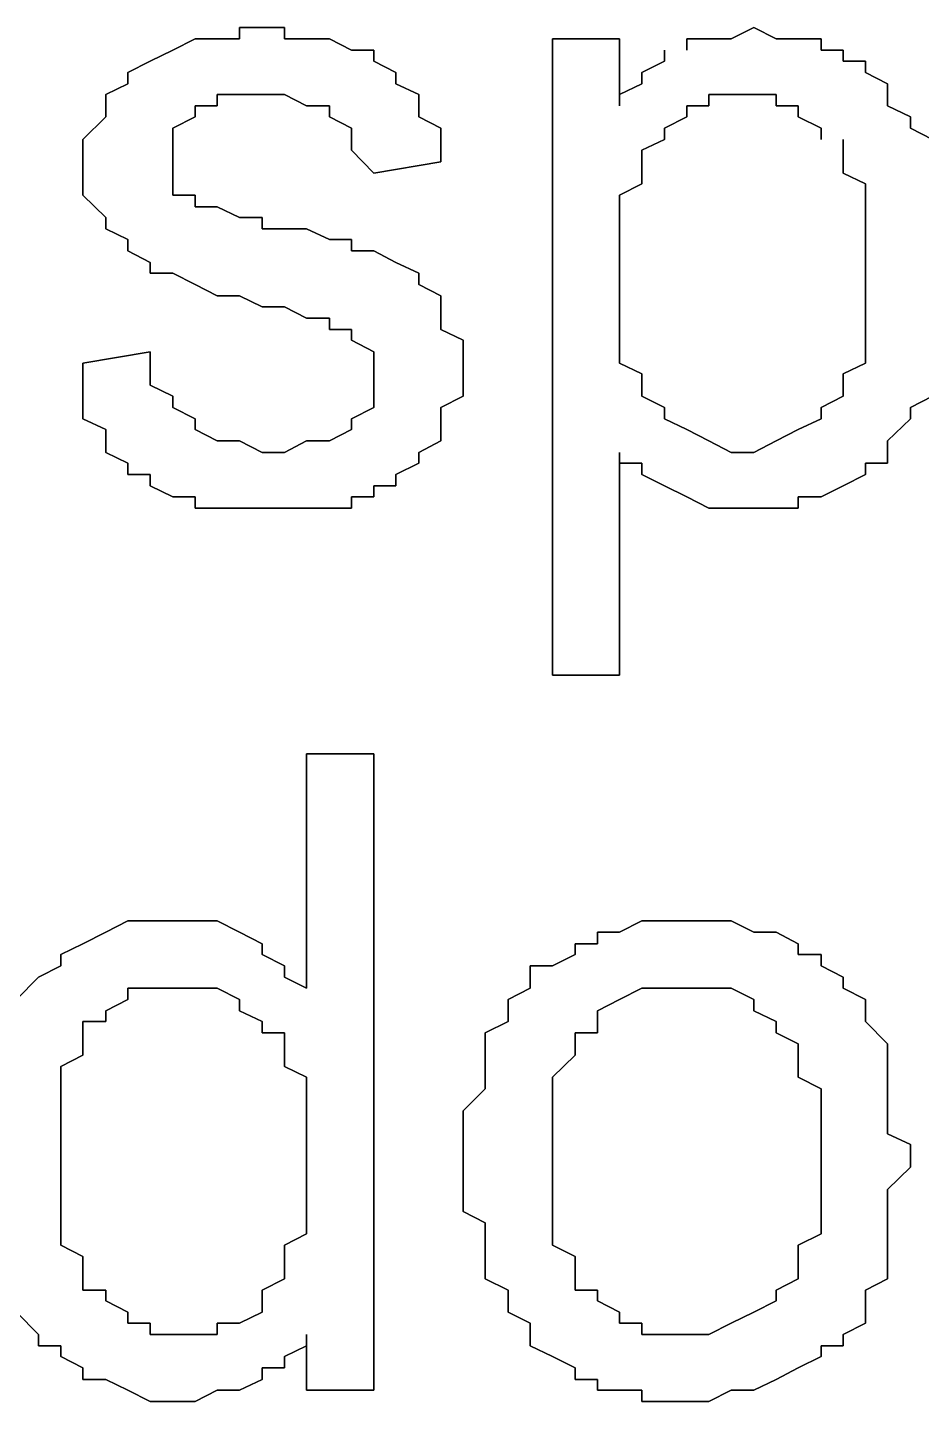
# Model space of a CAD drawing. Header units: metres. Extents: x 2.9 to 42.8, y 1.7 to 28.7.
# Drawn here: x 37.9571 to 38.0983, y 15.9138 to 16.1308 of the extents above; entities that cross this region are included whole.
import ezdxf

# ---------------------------------------------------------------- set-up
doc = ezdxf.new("R2010")
doc.units = ezdxf.units.M
doc.layers.add('GRIS', color=8, linetype='Continuous')

msp = doc.modelspace()

# ---------------------------------------------------------------- linework, layer by layer
at = {"layer": 'GRIS', "lineweight": -3}
for points in [[(37.9942, 16.1308), (37.9906, 16.1308), (37.9942, 16.1308)], [(37.9906, 16.1308), (37.9906, 16.129), (37.9906, 16.1308)], [(37.9977, 16.1308), (37.9942, 16.1308), (37.9977, 16.1308)], [(37.9977, 16.129), (37.9977, 16.1308), (37.9977, 16.129)], [(38.0718, 16.1308), (38.0682, 16.129), (38.0718, 16.1308)], [(38.0753, 16.129), (38.0718, 16.1308), (38.0753, 16.129)], [(37.9836, 16.129), (37.9801, 16.1272), (37.9836, 16.129)], [(37.9871, 16.129), (37.9836, 16.129), (37.9871, 16.129)], [(37.9906, 16.129), (37.9871, 16.129), (37.9906, 16.129)], [(38.0012, 16.129), (37.9977, 16.129), (38.0012, 16.129)], [(38.0048, 16.129), (38.0012, 16.129), (38.0048, 16.129)], [(38.0083, 16.1272), (38.0048, 16.129), (38.0083, 16.1272)], [(38.0506, 16.129), (38.04, 16.129), (38.0506, 16.129)], [(38.04, 16.129), (38.04, 16.0285), (38.04, 16.129)], [(38.0506, 16.1184), (38.0506, 16.129), (38.0506, 16.1184)], [(38.0647, 16.129), (38.0612, 16.129), (38.0647, 16.129)], [(38.0612, 16.129), (38.0612, 16.1272), (38.0612, 16.129)], [(38.0682, 16.129), (38.0647, 16.129), (38.0682, 16.129)], [(38.0788, 16.129), (38.0753, 16.129), (38.0788, 16.129)], [(38.0824, 16.129), (38.0788, 16.129), (38.0824, 16.129)], [(38.0824, 16.1272), (38.0824, 16.129), (38.0824, 16.1272)], [(37.9765, 16.1255), (37.973, 16.1237), (37.9765, 16.1255)], [(37.9801, 16.1272), (37.9765, 16.1255), (37.9801, 16.1272)], [(38.0118, 16.1272), (38.0083, 16.1272), (38.0118, 16.1272)], [(38.0118, 16.1255), (38.0118, 16.1272), (38.0118, 16.1255)], [(38.0153, 16.1237), (38.0118, 16.1255), (38.0153, 16.1237)], [(38.0577, 16.1255), (38.0541, 16.1237), (38.0577, 16.1255)], [(38.0577, 16.1272), (38.0577, 16.1255), (38.0577, 16.1272)], [(38.0859, 16.1272), (38.0824, 16.1272), (38.0859, 16.1272)], [(38.0859, 16.1255), (38.0859, 16.1272), (38.0859, 16.1255)], [(38.0894, 16.1255), (38.0859, 16.1255), (38.0894, 16.1255)], [(38.0894, 16.1237), (38.0894, 16.1255), (38.0894, 16.1237)], [(37.973, 16.1237), (37.973, 16.1219), (37.973, 16.1237)], [(38.0153, 16.1219), (38.0153, 16.1237), (38.0153, 16.1219)], [(38.0541, 16.1237), (38.0541, 16.1219), (38.0541, 16.1237)], [(38.0929, 16.1219), (38.0894, 16.1237), (38.0929, 16.1219)], [(37.973, 16.1219), (37.9695, 16.1202), (37.973, 16.1219)], [(38.0189, 16.1202), (38.0153, 16.1219), (38.0189, 16.1202)], [(38.0541, 16.1219), (38.0506, 16.1202), (38.0541, 16.1219)], [(38.0929, 16.1202), (38.0929, 16.1219), (38.0929, 16.1202)], [(37.9695, 16.1202), (37.9695, 16.1184), (37.9695, 16.1202)], [(37.9871, 16.1184), (37.9871, 16.1202), (37.9871, 16.1184)], [(37.9871, 16.1202), (37.9906, 16.1202), (37.9871, 16.1202)], [(37.9906, 16.1202), (37.9942, 16.1202), (37.9906, 16.1202)], [(37.9942, 16.1202), (37.9977, 16.1202), (37.9942, 16.1202)], [(37.9977, 16.1202), (38.0012, 16.1184), (37.9977, 16.1202)], [(38.0189, 16.1184), (38.0189, 16.1202), (38.0189, 16.1184)], [(38.0506, 16.1202), (38.0506, 16.1184), (38.0506, 16.1202)], [(38.0647, 16.1184), (38.0647, 16.1202), (38.0647, 16.1184)], [(38.0647, 16.1202), (38.0682, 16.1202), (38.0647, 16.1202)], [(38.0682, 16.1202), (38.0718, 16.1202), (38.0682, 16.1202)], [(38.0718, 16.1202), (38.0753, 16.1202), (38.0718, 16.1202)], [(38.0753, 16.1202), (38.0753, 16.1184), (38.0753, 16.1202)], [(38.0929, 16.1184), (38.0929, 16.1202), (38.0929, 16.1184)], [(37.9695, 16.1167), (37.9659, 16.1131), (37.9695, 16.1167)], [(37.9695, 16.1184), (37.9695, 16.1167), (37.9695, 16.1184)], [(37.9801, 16.1149), (37.9836, 16.1167), (37.9801, 16.1149)], [(37.9836, 16.1167), (37.9836, 16.1184), (37.9836, 16.1167)], [(37.9836, 16.1184), (37.9871, 16.1184), (37.9836, 16.1184)], [(38.0012, 16.1184), (38.0048, 16.1184), (38.0012, 16.1184)], [(38.0048, 16.1184), (38.0048, 16.1167), (38.0048, 16.1184)], [(38.0048, 16.1167), (38.0083, 16.1149), (38.0048, 16.1167)], [(38.0189, 16.1167), (38.0189, 16.1184), (38.0189, 16.1167)], [(38.0224, 16.1149), (38.0189, 16.1167), (38.0224, 16.1149)], [(38.0577, 16.1149), (38.0612, 16.1167), (38.0577, 16.1149)], [(38.0612, 16.1167), (38.0612, 16.1184), (38.0612, 16.1167)], [(38.0612, 16.1184), (38.0647, 16.1184), (38.0612, 16.1184)], [(38.0753, 16.1184), (38.0788, 16.1184), (38.0753, 16.1184)], [(38.0788, 16.1184), (38.0788, 16.1167), (38.0788, 16.1184)], [(38.0788, 16.1167), (38.0824, 16.1149), (38.0788, 16.1167)], [(38.0965, 16.1167), (38.0929, 16.1184), (38.0965, 16.1167)], [(38.0965, 16.1149), (38.0965, 16.1167), (38.0965, 16.1149)], [(37.9801, 16.1131), (37.9801, 16.1149), (37.9801, 16.1131)], [(38.0083, 16.1149), (38.0083, 16.1131), (38.0083, 16.1149)], [(38.0224, 16.1131), (38.0224, 16.1149), (38.0224, 16.1131)], [(38.0577, 16.1131), (38.0577, 16.1149), (38.0577, 16.1131)], [(38.0824, 16.1149), (38.0824, 16.1131), (38.0824, 16.1149)], [(38.1, 16.1131), (38.0965, 16.1149), (38.1, 16.1131)], [(37.9659, 16.1131), (37.9659, 16.1114), (37.9659, 16.1131)], [(37.9801, 16.1114), (37.9801, 16.1131), (37.9801, 16.1114)], [(38.0083, 16.1131), (38.0083, 16.1114), (38.0083, 16.1131)], [(38.0224, 16.1096), (38.0224, 16.1131), (38.0224, 16.1096)], [(38.0541, 16.1114), (38.0577, 16.1131), (38.0541, 16.1114)], [(38.0859, 16.1131), (38.0859, 16.1114), (38.0859, 16.1131)], [(37.9659, 16.1114), (37.9659, 16.1096), (37.9659, 16.1114)], [(37.9801, 16.1078), (37.9801, 16.1114), (37.9801, 16.1078)], [(38.0083, 16.1114), (38.0118, 16.1078), (38.0083, 16.1114)], [(38.0541, 16.1096), (38.0541, 16.1114), (38.0541, 16.1096)], [(38.0859, 16.1114), (38.0859, 16.1096), (38.0859, 16.1114)], [(37.9659, 16.1096), (37.9659, 16.1078), (37.9659, 16.1096)], [(38.0118, 16.1078), (38.0224, 16.1096), (38.0118, 16.1078)], [(38.0541, 16.1078), (38.0541, 16.1096), (38.0541, 16.1078)], [(38.0859, 16.1096), (38.0859, 16.1078), (38.0859, 16.1096)], [(37.9659, 16.1078), (37.9659, 16.1061), (37.9659, 16.1078)], [(37.9659, 16.1061), (37.9659, 16.1043), (37.9659, 16.1061)], [(37.9801, 16.1061), (37.9801, 16.1078), (37.9801, 16.1061)], [(37.9801, 16.1043), (37.9801, 16.1061), (37.9801, 16.1043)], [(38.0506, 16.1043), (38.0541, 16.1061), (38.0506, 16.1043)], [(38.0541, 16.1061), (38.0541, 16.1078), (38.0541, 16.1061)], [(38.0859, 16.1078), (38.0894, 16.1061), (38.0859, 16.1078)], [(38.0894, 16.1061), (38.0894, 16.1043), (38.0894, 16.1061)], [(37.9659, 16.1043), (37.9695, 16.1008), (37.9659, 16.1043)], [(37.9836, 16.1043), (37.9801, 16.1043), (37.9836, 16.1043)], [(37.9836, 16.1025), (37.9836, 16.1043), (37.9836, 16.1025)], [(38.0506, 16.1008), (38.0506, 16.1043), (38.0506, 16.1008)], [(38.0894, 16.1043), (38.0894, 16.1008), (38.0894, 16.1043)], [(37.9871, 16.1025), (37.9836, 16.1025), (37.9871, 16.1025)], [(37.9906, 16.1008), (37.9871, 16.1025), (37.9906, 16.1008)], [(37.9695, 16.1008), (37.9695, 16.099), (37.9695, 16.1008)], [(37.9942, 16.1008), (37.9906, 16.1008), (37.9942, 16.1008)], [(37.9942, 16.099), (37.9942, 16.1008), (37.9942, 16.099)], [(38.0506, 16.099), (38.0506, 16.1008), (38.0506, 16.099)], [(38.0894, 16.1008), (38.0894, 16.099), (38.0894, 16.1008)], [(37.9695, 16.099), (37.973, 16.0973), (37.9695, 16.099)], [(37.973, 16.0973), (37.973, 16.0955), (37.973, 16.0973)], [(37.9977, 16.099), (37.9942, 16.099), (37.9977, 16.099)], [(38.0012, 16.099), (37.9977, 16.099), (38.0012, 16.099)], [(38.0048, 16.0973), (38.0012, 16.099), (38.0048, 16.0973)], [(38.0083, 16.0973), (38.0048, 16.0973), (38.0083, 16.0973)], [(38.0083, 16.0955), (38.0083, 16.0973), (38.0083, 16.0955)], [(38.0506, 16.0955), (38.0506, 16.099), (38.0506, 16.0955)], [(38.0894, 16.099), (38.0894, 16.0955), (38.0894, 16.099)], [(37.973, 16.0955), (37.9765, 16.0937), (37.973, 16.0955)], [(38.0118, 16.0955), (38.0083, 16.0955), (38.0118, 16.0955)], [(38.0153, 16.0937), (38.0118, 16.0955), (38.0153, 16.0937)], [(38.0506, 16.0937), (38.0506, 16.0955), (38.0506, 16.0937)], [(38.0894, 16.0955), (38.0894, 16.092), (38.0894, 16.0955)], [(37.9765, 16.0937), (37.9765, 16.092), (37.9765, 16.0937)], [(38.0189, 16.092), (38.0153, 16.0937), (38.0189, 16.092)], [(38.0506, 16.092), (38.0506, 16.0937), (38.0506, 16.092)], [(37.9765, 16.092), (37.9801, 16.092), (37.9765, 16.092)], [(37.9801, 16.092), (37.9836, 16.0902), (37.9801, 16.092)], [(38.0189, 16.0902), (38.0189, 16.092), (38.0189, 16.0902)], [(38.0506, 16.0884), (38.0506, 16.092), (38.0506, 16.0884)], [(38.0894, 16.092), (38.0894, 16.0884), (38.0894, 16.092)], [(37.9836, 16.0902), (37.9871, 16.0884), (37.9836, 16.0902)], [(37.9871, 16.0884), (37.9906, 16.0884), (37.9871, 16.0884)], [(37.9906, 16.0884), (37.9942, 16.0867), (37.9906, 16.0884)], [(38.0224, 16.0884), (38.0189, 16.0902), (38.0224, 16.0884)], [(38.0224, 16.0867), (38.0224, 16.0884), (38.0224, 16.0867)], [(38.0506, 16.0867), (38.0506, 16.0884), (38.0506, 16.0867)], [(38.0894, 16.0884), (38.0894, 16.0849), (38.0894, 16.0884)], [(37.9942, 16.0867), (37.9977, 16.0867), (37.9942, 16.0867)], [(37.9977, 16.0867), (38.0012, 16.0849), (37.9977, 16.0867)], [(38.0224, 16.0831), (38.0224, 16.0867), (38.0224, 16.0831)], [(38.0506, 16.0831), (38.0506, 16.0867), (38.0506, 16.0831)], [(38.0012, 16.0849), (38.0048, 16.0849), (38.0012, 16.0849)], [(38.0048, 16.0849), (38.0048, 16.0831), (38.0048, 16.0849)], [(38.0894, 16.0849), (38.0894, 16.0831), (38.0894, 16.0849)], [(38.0048, 16.0831), (38.0083, 16.0831), (38.0048, 16.0831)], [(38.0083, 16.0831), (38.0083, 16.0814), (38.0083, 16.0831)], [(38.0259, 16.0814), (38.0224, 16.0831), (38.0259, 16.0814)], [(38.0506, 16.0814), (38.0506, 16.0831), (38.0506, 16.0814)], [(38.0894, 16.0831), (38.0894, 16.0814), (38.0894, 16.0831)], [(38.0083, 16.0814), (38.0118, 16.0796), (38.0083, 16.0814)], [(38.0259, 16.0796), (38.0259, 16.0814), (38.0259, 16.0796)], [(38.0506, 16.0778), (38.0506, 16.0814), (38.0506, 16.0778)], [(38.0894, 16.0814), (38.0894, 16.0778), (38.0894, 16.0814)], [(37.9765, 16.0796), (37.9659, 16.0778), (37.9765, 16.0796)], [(37.9659, 16.0778), (37.9659, 16.0761), (37.9659, 16.0778)], [(37.9765, 16.0761), (37.9765, 16.0796), (37.9765, 16.0761)], [(38.0118, 16.0796), (38.0118, 16.0778), (38.0118, 16.0796)], [(38.0118, 16.0778), (38.0118, 16.0761), (38.0118, 16.0778)], [(38.0259, 16.0778), (38.0259, 16.0796), (38.0259, 16.0778)], [(38.0259, 16.0743), (38.0259, 16.0778), (38.0259, 16.0743)], [(38.0541, 16.0761), (38.0506, 16.0778), (38.0541, 16.0761)], [(38.0894, 16.0778), (38.0859, 16.0761), (38.0894, 16.0778)], [(37.9659, 16.0761), (37.9659, 16.0743), (37.9659, 16.0761)], [(37.9765, 16.0743), (37.9765, 16.0761), (37.9765, 16.0743)], [(38.0118, 16.0761), (38.0118, 16.0743), (38.0118, 16.0761)], [(38.0541, 16.0743), (38.0541, 16.0761), (38.0541, 16.0743)], [(38.0859, 16.0761), (38.0859, 16.0743), (38.0859, 16.0761)], [(37.9659, 16.0743), (37.9659, 16.0708), (37.9659, 16.0743)], [(37.9801, 16.0726), (37.9765, 16.0743), (37.9801, 16.0726)], [(38.0118, 16.0743), (38.0118, 16.0708), (38.0118, 16.0743)], [(38.0259, 16.0726), (38.0259, 16.0743), (38.0259, 16.0726)], [(38.0541, 16.0726), (38.0541, 16.0743), (38.0541, 16.0726)], [(38.0859, 16.0743), (38.0859, 16.0726), (38.0859, 16.0743)], [(37.9801, 16.0708), (37.9801, 16.0726), (37.9801, 16.0708)], [(38.0224, 16.0708), (38.0259, 16.0726), (38.0224, 16.0708)], [(38.0577, 16.0708), (38.0541, 16.0726), (38.0577, 16.0708)], [(38.0859, 16.0726), (38.0824, 16.0708), (38.0859, 16.0726)], [(38.0965, 16.0708), (38.1, 16.0726), (38.0965, 16.0708)], [(37.9659, 16.0708), (37.9659, 16.069), (37.9659, 16.0708)], [(37.9659, 16.069), (37.9695, 16.0673), (37.9659, 16.069)], [(37.9836, 16.069), (37.9801, 16.0708), (37.9836, 16.069)], [(37.9836, 16.0673), (37.9836, 16.069), (37.9836, 16.0673)], [(38.0118, 16.0708), (38.0083, 16.069), (38.0118, 16.0708)], [(38.0083, 16.069), (38.0083, 16.0673), (38.0083, 16.069)], [(38.0224, 16.0673), (38.0224, 16.0708), (38.0224, 16.0673)], [(38.0577, 16.069), (38.0577, 16.0708), (38.0577, 16.069)], [(38.0612, 16.0673), (38.0577, 16.069), (38.0612, 16.0673)], [(38.0824, 16.069), (38.0788, 16.0673), (38.0824, 16.069)], [(38.0824, 16.0708), (38.0824, 16.069), (38.0824, 16.0708)], [(38.0929, 16.0655), (38.0965, 16.069), (38.0929, 16.0655)], [(38.0965, 16.069), (38.0965, 16.0708), (38.0965, 16.069)], [(37.9695, 16.0673), (37.9695, 16.0655), (37.9695, 16.0673)], [(37.9871, 16.0655), (37.9836, 16.0673), (37.9871, 16.0655)], [(38.0083, 16.0673), (38.0048, 16.0655), (38.0083, 16.0673)], [(38.0224, 16.0655), (38.0224, 16.0673), (38.0224, 16.0655)], [(38.0647, 16.0655), (38.0612, 16.0673), (38.0647, 16.0655)], [(38.0788, 16.0673), (38.0753, 16.0655), (38.0788, 16.0673)], [(37.9695, 16.0655), (37.9695, 16.0637), (37.9695, 16.0655)], [(37.9906, 16.0655), (37.9871, 16.0655), (37.9906, 16.0655)], [(37.9942, 16.0637), (37.9906, 16.0655), (37.9942, 16.0637)], [(38.0012, 16.0655), (37.9977, 16.0637), (38.0012, 16.0655)], [(38.0048, 16.0655), (38.0012, 16.0655), (38.0048, 16.0655)], [(38.0189, 16.0637), (38.0224, 16.0655), (38.0189, 16.0637)], [(38.0682, 16.0637), (38.0647, 16.0655), (38.0682, 16.0637)], [(38.0753, 16.0655), (38.0718, 16.0637), (38.0753, 16.0655)], [(38.0929, 16.0637), (38.0929, 16.0655), (38.0929, 16.0637)], [(37.9695, 16.0637), (37.973, 16.062), (37.9695, 16.0637)], [(37.9977, 16.0637), (37.9942, 16.0637), (37.9977, 16.0637)], [(38.0189, 16.062), (38.0189, 16.0637), (38.0189, 16.062)], [(38.0506, 16.0285), (38.0506, 16.0637), (38.0506, 16.0285)], [(38.0506, 16.0637), (38.0506, 16.062), (38.0506, 16.0637)], [(38.0718, 16.0637), (38.0682, 16.0637), (38.0718, 16.0637)], [(38.0929, 16.062), (38.0929, 16.0637), (38.0929, 16.062)], [(37.973, 16.062), (37.973, 16.0602), (37.973, 16.062)], [(37.973, 16.0602), (37.9765, 16.0602), (37.973, 16.0602)], [(37.9765, 16.0602), (37.9765, 16.0584), (37.9765, 16.0602)], [(38.0153, 16.0602), (38.0189, 16.062), (38.0153, 16.0602)], [(38.0153, 16.0584), (38.0153, 16.0602), (38.0153, 16.0584)], [(38.0506, 16.062), (38.0541, 16.062), (38.0506, 16.062)], [(38.0541, 16.062), (38.0541, 16.0602), (38.0541, 16.062)], [(38.0541, 16.0602), (38.0577, 16.0584), (38.0541, 16.0602)], [(38.0859, 16.0584), (38.0894, 16.0602), (38.0859, 16.0584)], [(38.0894, 16.0602), (38.0894, 16.062), (38.0894, 16.0602)], [(38.0894, 16.062), (38.0929, 16.062), (38.0894, 16.062)], [(37.9765, 16.0584), (37.9801, 16.0567), (37.9765, 16.0584)], [(38.0118, 16.0567), (38.0118, 16.0584), (38.0118, 16.0567)], [(38.0118, 16.0584), (38.0153, 16.0584), (38.0118, 16.0584)], [(38.0577, 16.0584), (38.0612, 16.0567), (38.0577, 16.0584)], [(38.0824, 16.0567), (38.0859, 16.0584), (38.0824, 16.0567)], [(37.9801, 16.0567), (37.9836, 16.0567), (37.9801, 16.0567)], [(37.9836, 16.0567), (37.9836, 16.0549), (37.9836, 16.0567)], [(38.0083, 16.0549), (38.0083, 16.0567), (38.0083, 16.0549)], [(38.0083, 16.0567), (38.0118, 16.0567), (38.0083, 16.0567)], [(38.0612, 16.0567), (38.0647, 16.0549), (38.0612, 16.0567)], [(38.0788, 16.0549), (38.0788, 16.0567), (38.0788, 16.0549)], [(38.0788, 16.0567), (38.0824, 16.0567), (38.0788, 16.0567)], [(37.9836, 16.0549), (37.9871, 16.0549), (37.9836, 16.0549)], [(37.9871, 16.0549), (37.9906, 16.0549), (37.9871, 16.0549)], [(37.9906, 16.0549), (37.9942, 16.0549), (37.9906, 16.0549)], [(37.9942, 16.0549), (37.9977, 16.0549), (37.9942, 16.0549)], [(37.9977, 16.0549), (38.0012, 16.0549), (37.9977, 16.0549)], [(38.0012, 16.0549), (38.0048, 16.0549), (38.0012, 16.0549)], [(38.0048, 16.0549), (38.0083, 16.0549), (38.0048, 16.0549)], [(38.0647, 16.0549), (38.0682, 16.0549), (38.0647, 16.0549)], [(38.0682, 16.0549), (38.0718, 16.0549), (38.0682, 16.0549)], [(38.0718, 16.0549), (38.0753, 16.0549), (38.0718, 16.0549)], [(38.0753, 16.0549), (38.0788, 16.0549), (38.0753, 16.0549)], [(38.04, 16.0285), (38.0506, 16.0285), (38.04, 16.0285)], [(38.0118, 16.0161), (38.0012, 16.0161), (38.0118, 16.0161)], [(38.0012, 16.0161), (38.0012, 15.9791), (38.0012, 16.0161)], [(38.0118, 15.9156), (38.0118, 16.0161), (38.0118, 15.9156)], [(37.973, 15.9897), (37.9695, 15.9879), (37.973, 15.9897)], [(37.9765, 15.9897), (37.973, 15.9897), (37.9765, 15.9897)], [(37.9801, 15.9897), (37.9765, 15.9897), (37.9801, 15.9897)], [(37.9836, 15.9897), (37.9801, 15.9897), (37.9836, 15.9897)], [(37.9871, 15.9897), (37.9836, 15.9897), (37.9871, 15.9897)], [(37.9906, 15.9879), (37.9871, 15.9897), (37.9906, 15.9879)], [(38.0541, 15.9897), (38.0506, 15.9879), (38.0541, 15.9897)], [(38.0577, 15.9897), (38.0541, 15.9897), (38.0577, 15.9897)], [(38.0612, 15.9897), (38.0577, 15.9897), (38.0612, 15.9897)], [(38.0647, 15.9897), (38.0612, 15.9897), (38.0647, 15.9897)], [(38.0682, 15.9897), (38.0647, 15.9897), (38.0682, 15.9897)], [(38.0718, 15.9879), (38.0682, 15.9897), (38.0718, 15.9879)], [(37.9695, 15.9879), (37.9659, 15.9861), (37.9695, 15.9879)], [(37.9942, 15.9861), (37.9906, 15.9879), (37.9942, 15.9861)], [(38.0506, 15.9879), (38.0471, 15.9879), (38.0506, 15.9879)], [(38.0471, 15.9879), (38.0471, 15.9861), (38.0471, 15.9879)], [(38.0753, 15.9879), (38.0718, 15.9879), (38.0753, 15.9879)], [(38.0788, 15.9861), (38.0753, 15.9879), (38.0788, 15.9861)], [(37.9659, 15.9861), (37.9624, 15.9844), (37.9659, 15.9861)], [(37.9624, 15.9844), (37.9624, 15.9826), (37.9624, 15.9844)], [(37.9942, 15.9844), (37.9942, 15.9861), (37.9942, 15.9844)], [(37.9977, 15.9826), (37.9942, 15.9844), (37.9977, 15.9826)], [(38.0436, 15.9844), (38.04, 15.9826), (38.0436, 15.9844)], [(38.0471, 15.9861), (38.0436, 15.9861), (38.0471, 15.9861)], [(38.0436, 15.9861), (38.0436, 15.9844), (38.0436, 15.9861)], [(38.0788, 15.9844), (38.0788, 15.9861), (38.0788, 15.9844)], [(38.0824, 15.9844), (38.0788, 15.9844), (38.0824, 15.9844)], [(38.0824, 15.9826), (38.0824, 15.9844), (38.0824, 15.9826)], [(37.9624, 15.9826), (37.9589, 15.9808), (37.9624, 15.9826)], [(37.9977, 15.9808), (37.9977, 15.9826), (37.9977, 15.9808)], [(38.04, 15.9826), (38.0365, 15.9826), (38.04, 15.9826)], [(38.0365, 15.9826), (38.0365, 15.9808), (38.0365, 15.9826)], [(38.0859, 15.9808), (38.0824, 15.9826), (38.0859, 15.9808)], [(37.9589, 15.9808), (37.9554, 15.9773), (37.9589, 15.9808)], [(38.0012, 15.9791), (37.9977, 15.9808), (38.0012, 15.9791)], [(38.0365, 15.9808), (38.0365, 15.9791), (38.0365, 15.9808)], [(38.0859, 15.9791), (38.0859, 15.9808), (38.0859, 15.9791)], [(37.973, 15.9773), (37.973, 15.9791), (37.973, 15.9773)], [(37.973, 15.9791), (37.9765, 15.9791), (37.973, 15.9791)], [(37.9765, 15.9791), (37.9801, 15.9791), (37.9765, 15.9791)], [(37.9801, 15.9791), (37.9836, 15.9791), (37.9801, 15.9791)], [(37.9836, 15.9791), (37.9871, 15.9791), (37.9836, 15.9791)], [(37.9871, 15.9791), (37.9906, 15.9773), (37.9871, 15.9791)], [(38.0365, 15.9791), (38.033, 15.9773), (38.0365, 15.9791)], [(38.0506, 15.9773), (38.0541, 15.9791), (38.0506, 15.9773)], [(38.0541, 15.9791), (38.0577, 15.9791), (38.0541, 15.9791)], [(38.0577, 15.9791), (38.0612, 15.9791), (38.0577, 15.9791)], [(38.0612, 15.9791), (38.0647, 15.9791), (38.0612, 15.9791)], [(38.0647, 15.9791), (38.0682, 15.9791), (38.0647, 15.9791)], [(38.0682, 15.9791), (38.0718, 15.9773), (38.0682, 15.9791)], [(38.0894, 15.9773), (38.0859, 15.9791), (38.0894, 15.9773)], [(37.9695, 15.9755), (37.973, 15.9773), (37.9695, 15.9755)], [(37.9906, 15.9773), (37.9906, 15.9755), (37.9906, 15.9773)], [(38.033, 15.9773), (38.033, 15.9755), (38.033, 15.9773)], [(38.0471, 15.9755), (38.0506, 15.9773), (38.0471, 15.9755)], [(38.0718, 15.9773), (38.0718, 15.9755), (38.0718, 15.9773)], [(38.0894, 15.9755), (38.0894, 15.9773), (38.0894, 15.9755)], [(37.9659, 15.972), (37.9659, 15.9738), (37.9659, 15.972)], [(37.9659, 15.9738), (37.9695, 15.9738), (37.9659, 15.9738)], [(37.9695, 15.9738), (37.9695, 15.9755), (37.9695, 15.9738)], [(37.9906, 15.9755), (37.9942, 15.9738), (37.9906, 15.9755)], [(37.9942, 15.9738), (37.9942, 15.972), (37.9942, 15.9738)], [(38.033, 15.9738), (38.0294, 15.972), (38.033, 15.9738)], [(38.033, 15.9755), (38.033, 15.9738), (38.033, 15.9755)], [(38.0471, 15.9738), (38.0471, 15.9755), (38.0471, 15.9738)], [(38.0471, 15.972), (38.0471, 15.9738), (38.0471, 15.972)], [(38.0718, 15.9755), (38.0753, 15.9738), (38.0718, 15.9755)], [(38.0753, 15.9738), (38.0753, 15.972), (38.0753, 15.9738)], [(38.0894, 15.9738), (38.0894, 15.9755), (38.0894, 15.9738)], [(38.0929, 15.9703), (38.0894, 15.9738), (38.0929, 15.9703)], [(37.9659, 15.9703), (37.9659, 15.972), (37.9659, 15.9703)], [(37.9942, 15.972), (37.9977, 15.972), (37.9942, 15.972)], [(37.9977, 15.972), (37.9977, 15.9703), (37.9977, 15.972)], [(38.0294, 15.972), (38.0294, 15.9703), (38.0294, 15.972)], [(38.0436, 15.9703), (38.0436, 15.972), (38.0436, 15.9703)], [(38.0436, 15.972), (38.0471, 15.972), (38.0436, 15.972)], [(38.0753, 15.972), (38.0788, 15.9703), (38.0753, 15.972)], [(37.9659, 15.9685), (37.9659, 15.9703), (37.9659, 15.9685)], [(37.9977, 15.9703), (37.9977, 15.9685), (37.9977, 15.9703)], [(38.0294, 15.9703), (38.0294, 15.9667), (38.0294, 15.9703)], [(38.0436, 15.9685), (38.0436, 15.9703), (38.0436, 15.9685)], [(38.0788, 15.9703), (38.0788, 15.9685), (38.0788, 15.9703)], [(38.0929, 15.9685), (38.0929, 15.9703), (38.0929, 15.9685)], [(37.9624, 15.9667), (37.9659, 15.9685), (37.9624, 15.9667)], [(37.9977, 15.9685), (37.9977, 15.9667), (37.9977, 15.9685)], [(38.04, 15.965), (38.0436, 15.9685), (38.04, 15.965)], [(38.0788, 15.9685), (38.0788, 15.9667), (38.0788, 15.9685)], [(38.0929, 15.9667), (38.0929, 15.9685), (38.0929, 15.9667)], [(37.9624, 15.9632), (37.9624, 15.9667), (37.9624, 15.9632)], [(37.9977, 15.9667), (38.0012, 15.965), (37.9977, 15.9667)], [(38.0012, 15.965), (38.0012, 15.9614), (38.0012, 15.965)], [(38.0294, 15.9667), (38.0294, 15.965), (38.0294, 15.9667)], [(38.0294, 15.965), (38.0294, 15.9632), (38.0294, 15.965)], [(38.04, 15.9632), (38.04, 15.965), (38.04, 15.9632)], [(38.0788, 15.9667), (38.0788, 15.965), (38.0788, 15.9667)], [(38.0788, 15.965), (38.0824, 15.9632), (38.0788, 15.965)], [(38.0929, 15.965), (38.0929, 15.9667), (38.0929, 15.965)], [(38.0929, 15.9614), (38.0929, 15.965), (38.0929, 15.9614)], [(37.9624, 15.9614), (37.9624, 15.9632), (37.9624, 15.9614)], [(38.0294, 15.9632), (38.0259, 15.9597), (38.0294, 15.9632)], [(38.04, 15.9614), (38.04, 15.9632), (38.04, 15.9614)], [(38.0824, 15.9632), (38.0824, 15.9597), (38.0824, 15.9632)], [(37.9624, 15.9579), (37.9624, 15.9614), (37.9624, 15.9579)], [(38.0012, 15.9614), (38.0012, 15.9597), (38.0012, 15.9614)], [(38.04, 15.9579), (38.04, 15.9614), (38.04, 15.9579)], [(38.0929, 15.9597), (38.0929, 15.9614), (38.0929, 15.9597)], [(38.0012, 15.9597), (38.0012, 15.9561), (38.0012, 15.9597)], [(38.0259, 15.9597), (38.0259, 15.9579), (38.0259, 15.9597)], [(38.0824, 15.9597), (38.0824, 15.9579), (38.0824, 15.9597)], [(38.0929, 15.9561), (38.0929, 15.9597), (38.0929, 15.9561)], [(37.9624, 15.9561), (37.9624, 15.9579), (37.9624, 15.9561)], [(37.9624, 15.9526), (37.9624, 15.9561), (37.9624, 15.9526)], [(38.0012, 15.9561), (38.0012, 15.9544), (38.0012, 15.9561)], [(38.0259, 15.9579), (38.0259, 15.9544), (38.0259, 15.9579)], [(38.04, 15.9561), (38.04, 15.9579), (38.04, 15.9561)], [(38.04, 15.9526), (38.04, 15.9561), (38.04, 15.9526)], [(38.0824, 15.9579), (38.0824, 15.9561), (38.0824, 15.9579)], [(38.0824, 15.9561), (38.0824, 15.9526), (38.0824, 15.9561)], [(38.0965, 15.9544), (38.0929, 15.9561), (38.0965, 15.9544)], [(38.0012, 15.9544), (38.0012, 15.9508), (38.0012, 15.9544)], [(38.0259, 15.9544), (38.0259, 15.9526), (38.0259, 15.9544)], [(38.0965, 15.9526), (38.0965, 15.9544), (38.0965, 15.9526)], [(37.9624, 15.9491), (37.9624, 15.9526), (37.9624, 15.9491)], [(38.0259, 15.9526), (38.0259, 15.9491), (38.0259, 15.9526)], [(38.04, 15.9491), (38.04, 15.9526), (38.04, 15.9491)], [(38.0824, 15.9526), (38.0824, 15.9508), (38.0824, 15.9526)], [(38.0965, 15.9508), (38.0965, 15.9526), (38.0965, 15.9508)], [(38.0012, 15.9508), (38.0012, 15.9473), (38.0012, 15.9508)], [(38.0824, 15.9508), (38.0824, 15.9473), (38.0824, 15.9508)], [(38.0929, 15.9473), (38.0965, 15.9508), (38.0929, 15.9473)], [(37.9624, 15.9456), (37.9624, 15.9491), (37.9624, 15.9456)], [(38.0259, 15.9491), (38.0259, 15.9473), (38.0259, 15.9491)], [(38.04, 15.9456), (38.04, 15.9491), (38.04, 15.9456)], [(37.9624, 15.9438), (37.9624, 15.9456), (37.9624, 15.9438)], [(38.0012, 15.9473), (38.0012, 15.9456), (38.0012, 15.9473)], [(38.0012, 15.9456), (38.0012, 15.942), (38.0012, 15.9456)], [(38.0259, 15.9473), (38.0259, 15.9438), (38.0259, 15.9473)], [(38.04, 15.9438), (38.04, 15.9456), (38.04, 15.9438)], [(38.0824, 15.9473), (38.0824, 15.9456), (38.0824, 15.9473)], [(38.0824, 15.9456), (38.0824, 15.9438), (38.0824, 15.9456)], [(38.0929, 15.9456), (38.0929, 15.9473), (38.0929, 15.9456)], [(38.0929, 15.942), (38.0929, 15.9456), (38.0929, 15.942)], [(37.9624, 15.942), (37.9624, 15.9438), (37.9624, 15.942)], [(38.0259, 15.9438), (38.0294, 15.942), (38.0259, 15.9438)], [(38.04, 15.942), (38.04, 15.9438), (38.04, 15.942)], [(38.0824, 15.9438), (38.0824, 15.9403), (38.0824, 15.9438)], [(37.9624, 15.9385), (37.9624, 15.942), (37.9624, 15.9385)], [(38.0012, 15.942), (38.0012, 15.9403), (38.0012, 15.942)], [(38.0294, 15.942), (38.0294, 15.9403), (38.0294, 15.942)], [(38.04, 15.9385), (38.04, 15.942), (38.04, 15.9385)], [(38.0929, 15.9403), (38.0929, 15.942), (38.0929, 15.9403)], [(38.0012, 15.9403), (37.9977, 15.9385), (38.0012, 15.9403)], [(38.0294, 15.9403), (38.0294, 15.9367), (38.0294, 15.9403)], [(38.0824, 15.9403), (38.0788, 15.9385), (38.0824, 15.9403)], [(38.0929, 15.9385), (38.0929, 15.9403), (38.0929, 15.9385)], [(37.9659, 15.9367), (37.9624, 15.9385), (37.9659, 15.9367)], [(37.9659, 15.935), (37.9659, 15.9367), (37.9659, 15.935)], [(37.9977, 15.9385), (37.9977, 15.9367), (37.9977, 15.9385)], [(37.9977, 15.9367), (37.9977, 15.935), (37.9977, 15.9367)], [(38.0294, 15.9367), (38.0294, 15.935), (38.0294, 15.9367)], [(38.0436, 15.9367), (38.04, 15.9385), (38.0436, 15.9367)], [(38.0436, 15.935), (38.0436, 15.9367), (38.0436, 15.935)], [(38.0788, 15.9385), (38.0788, 15.9367), (38.0788, 15.9385)], [(38.0788, 15.9367), (38.0788, 15.935), (38.0788, 15.9367)], [(38.0929, 15.935), (38.0929, 15.9385), (38.0929, 15.935)], [(37.9659, 15.9332), (37.9659, 15.935), (37.9659, 15.9332)], [(37.9977, 15.935), (37.9977, 15.9332), (37.9977, 15.935)], [(38.0294, 15.935), (38.0294, 15.9332), (38.0294, 15.935)], [(38.0436, 15.9332), (38.0436, 15.935), (38.0436, 15.9332)], [(38.0788, 15.935), (38.0788, 15.9332), (38.0788, 15.935)], [(38.0929, 15.9332), (38.0929, 15.935), (38.0929, 15.9332)], [(37.9659, 15.9314), (37.9659, 15.9332), (37.9659, 15.9314)], [(37.9977, 15.9332), (37.9942, 15.9314), (37.9977, 15.9332)], [(38.0294, 15.9332), (38.033, 15.9314), (38.0294, 15.9332)], [(38.0436, 15.9314), (38.0436, 15.9332), (38.0436, 15.9314)], [(38.0788, 15.9332), (38.0753, 15.9314), (38.0788, 15.9332)], [(38.0894, 15.9314), (38.0929, 15.9332), (38.0894, 15.9314)], [(37.9695, 15.9314), (37.9659, 15.9314), (37.9695, 15.9314)], [(37.9695, 15.9297), (37.9695, 15.9314), (37.9695, 15.9297)], [(37.9942, 15.9314), (37.9942, 15.9297), (37.9942, 15.9314)], [(38.033, 15.9314), (38.033, 15.9297), (38.033, 15.9314)], [(38.0471, 15.9314), (38.0436, 15.9314), (38.0471, 15.9314)], [(38.0471, 15.9297), (38.0471, 15.9314), (38.0471, 15.9297)], [(38.0753, 15.9314), (38.0753, 15.9297), (38.0753, 15.9314)], [(38.0894, 15.9297), (38.0894, 15.9314), (38.0894, 15.9297)], [(37.9554, 15.9279), (37.9589, 15.9244), (37.9554, 15.9279)], [(37.973, 15.9279), (37.9695, 15.9297), (37.973, 15.9279)], [(37.973, 15.9262), (37.973, 15.9279), (37.973, 15.9262)], [(37.9942, 15.9279), (37.9906, 15.9262), (37.9942, 15.9279)], [(37.9942, 15.9297), (37.9942, 15.9279), (37.9942, 15.9297)], [(38.033, 15.9297), (38.033, 15.9279), (38.033, 15.9297)], [(38.033, 15.9279), (38.0365, 15.9262), (38.033, 15.9279)], [(38.0506, 15.9279), (38.0471, 15.9297), (38.0506, 15.9279)], [(38.0506, 15.9262), (38.0506, 15.9279), (38.0506, 15.9262)], [(38.0718, 15.9279), (38.0682, 15.9262), (38.0718, 15.9279)], [(38.0753, 15.9297), (38.0718, 15.9279), (38.0753, 15.9297)], [(38.0894, 15.9262), (38.0894, 15.9297), (38.0894, 15.9262)], [(37.9765, 15.9262), (37.973, 15.9262), (37.9765, 15.9262)], [(37.9765, 15.9244), (37.9765, 15.9262), (37.9765, 15.9244)], [(37.9906, 15.9262), (37.9871, 15.9262), (37.9906, 15.9262)], [(37.9871, 15.9262), (37.9871, 15.9244), (37.9871, 15.9262)], [(38.0365, 15.9262), (38.0365, 15.9244), (38.0365, 15.9262)], [(38.0541, 15.9262), (38.0506, 15.9262), (38.0541, 15.9262)], [(38.0541, 15.9244), (38.0541, 15.9262), (38.0541, 15.9244)], [(38.0682, 15.9262), (38.0647, 15.9244), (38.0682, 15.9262)], [(38.0859, 15.9244), (38.0894, 15.9262), (38.0859, 15.9244)], [(37.9589, 15.9244), (37.9589, 15.9226), (37.9589, 15.9244)], [(37.9801, 15.9244), (37.9765, 15.9244), (37.9801, 15.9244)], [(37.9836, 15.9244), (37.9801, 15.9244), (37.9836, 15.9244)], [(37.9871, 15.9244), (37.9836, 15.9244), (37.9871, 15.9244)], [(38.0012, 15.9226), (38.0012, 15.9244), (38.0012, 15.9226)], [(38.0012, 15.9244), (38.0012, 15.9156), (38.0012, 15.9244)], [(38.0365, 15.9244), (38.0365, 15.9226), (38.0365, 15.9244)], [(38.0577, 15.9244), (38.0541, 15.9244), (38.0577, 15.9244)], [(38.0612, 15.9244), (38.0577, 15.9244), (38.0612, 15.9244)], [(38.0647, 15.9244), (38.0612, 15.9244), (38.0647, 15.9244)], [(38.0859, 15.9226), (38.0859, 15.9244), (38.0859, 15.9226)], [(37.9589, 15.9226), (37.9624, 15.9226), (37.9589, 15.9226)], [(37.9624, 15.9226), (37.9624, 15.9209), (37.9624, 15.9226)], [(37.9977, 15.9209), (38.0012, 15.9226), (37.9977, 15.9209)], [(38.0365, 15.9226), (38.04, 15.9209), (38.0365, 15.9226)], [(38.0824, 15.9209), (38.0824, 15.9226), (38.0824, 15.9209)], [(38.0824, 15.9226), (38.0859, 15.9226), (38.0824, 15.9226)], [(37.9624, 15.9209), (37.9659, 15.9191), (37.9624, 15.9209)], [(37.9977, 15.9191), (37.9977, 15.9209), (37.9977, 15.9191)], [(38.04, 15.9209), (38.0436, 15.9191), (38.04, 15.9209)], [(38.0788, 15.9191), (38.0824, 15.9209), (38.0788, 15.9191)], [(37.9659, 15.9191), (37.9659, 15.9173), (37.9659, 15.9191)], [(37.9659, 15.9173), (37.9695, 15.9173), (37.9659, 15.9173)], [(37.9695, 15.9173), (37.973, 15.9156), (37.9695, 15.9173)], [(37.9906, 15.9156), (37.9942, 15.9173), (37.9906, 15.9156)], [(37.9942, 15.9173), (37.9942, 15.9191), (37.9942, 15.9173)], [(37.9942, 15.9191), (37.9977, 15.9191), (37.9942, 15.9191)], [(38.0436, 15.9191), (38.0436, 15.9173), (38.0436, 15.9191)], [(38.0436, 15.9173), (38.0471, 15.9173), (38.0436, 15.9173)], [(38.0471, 15.9173), (38.0471, 15.9156), (38.0471, 15.9173)], [(38.0718, 15.9156), (38.0753, 15.9173), (38.0718, 15.9156)], [(38.0753, 15.9173), (38.0788, 15.9191), (38.0753, 15.9173)], [(37.973, 15.9156), (37.9765, 15.9138), (37.973, 15.9156)], [(37.9836, 15.9138), (37.9871, 15.9156), (37.9836, 15.9138)], [(37.9871, 15.9156), (37.9906, 15.9156), (37.9871, 15.9156)], [(38.0012, 15.9156), (38.0118, 15.9156), (38.0012, 15.9156)], [(38.0471, 15.9156), (38.0506, 15.9156), (38.0471, 15.9156)], [(38.0506, 15.9156), (38.0541, 15.9156), (38.0506, 15.9156)], [(38.0541, 15.9156), (38.0541, 15.9138), (38.0541, 15.9156)], [(38.0647, 15.9138), (38.0682, 15.9156), (38.0647, 15.9138)], [(38.0682, 15.9156), (38.0718, 15.9156), (38.0682, 15.9156)], [(37.9765, 15.9138), (37.9801, 15.9138), (37.9765, 15.9138)], [(37.9801, 15.9138), (37.9836, 15.9138), (37.9801, 15.9138)], [(38.0541, 15.9138), (38.0577, 15.9138), (38.0541, 15.9138)], [(38.0577, 15.9138), (38.0612, 15.9138), (38.0577, 15.9138)], [(38.0612, 15.9138), (38.0647, 15.9138), (38.0612, 15.9138)]]:
    msp.add_lwpolyline(points, dxfattribs=at)

doc.saveas('drawing.dxf')
